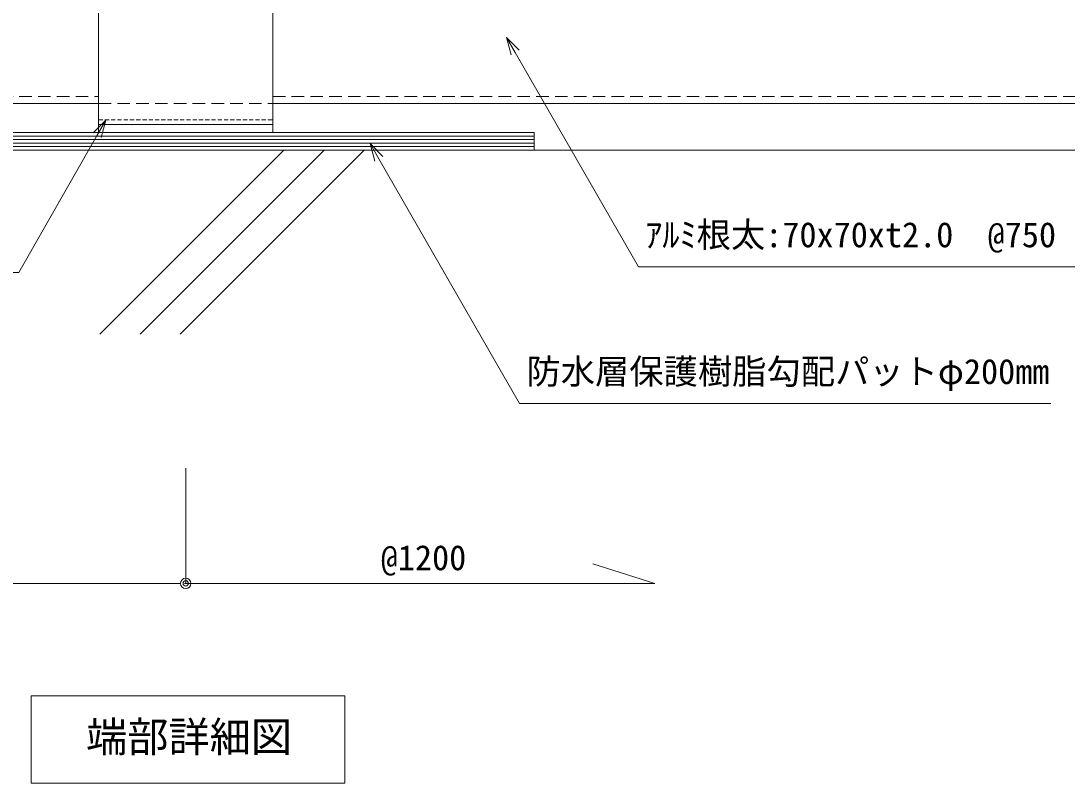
# Model space of a CAD drawing. Units: millimetres on the paper. Extents: x -401 to 401, y -279 to 279.
# Drawn here: x 212.3 to 312.3, y -139.8 to -67 of the extents above; entities that cross this region are included whole.
import ezdxf
from ezdxf.enums import TextEntityAlignment as Align

# ---------------------------------------------------------------- set-up
doc = ezdxf.new("R2010")
doc.units = ezdxf.units.MM
doc.linetypes.add('DASHED1', pattern=[1.8, 1.2, -0.6])
for name, color, linetype, lineweight in [('0-4_A-B01-文字_タイトル室名', 2, 'Continuous', 9), ('0-5_A-E01-仕上太線', 4, 'Continuous', 9), ('0-6_A-C03-壁種別', 4, 'Continuous', 9), ('0-7_ｱﾙﾐ', 4, 'DASHED1', 9), ('0-8_0-A11-寸法_詳細', 5, 'Continuous', 9), ('0-9_0', 7, 'Continuous', 9), ('0-A_A-B03-文字_書込_小', 7, 'Continuous', 9), ('0-B_A-D09-金物_鋼材', 1, 'Continuous', 9)]:
    doc.layers.add(name, color=color, linetype=linetype, lineweight=lineweight)
doc.styles.add('ＭＳ ゴシック', font='')
doc.styles.get('ＭＳ ゴシック').set_extended_font_data('MS Gothic')

# ---------------------------------------------------------------- blocks, each defined once
blk = doc.blocks.new('_Dot')
at = {"layer": '0-9_0'}
blk.add_line((-0.5, 0), (-1, 0), dxfattribs=at)
for radius in [0.5, 0.25]:
    blk.add_circle((0, 0), radius, dxfattribs=at)
blk = doc.blocks.new('_Open30')
at = {"layer": '0-9_0'}
blk.add_line((0, 0), (-1, 0), dxfattribs=at)
blk.add_lwpolyline([(-1, 0.2679), (0, 0), (-1, -0.2679)], dxfattribs=at)
blk = doc.blocks.new('G$CBAEE64E2')
at = {"layer": '0-B_A-D09-金物_鋼材'}
for p, q in [((-100, 4), (100, 4)), ((-100, 3), (100, 3)), ((-100, 2), (100, 2)), ((-100, 1), (100, 1))]:
    blk.add_line(p, q, dxfattribs=at)
blk.add_lwpolyline([(-100, 0), (100, 0), (100, 5), (-100, 5)], close=True, dxfattribs=at)
blk = doc.blocks.new('AC-3-b')
at = {"layer": '0-9_0'}
for p, q in [((-15.488, 66.148), (-15.648, 65.987)), ((-15.348, 67.75), (-14.652, 67.75)), ((-14.352, 65.987), (-14.512, 66.148)), ((14.352, 65.987), (14.512, 66.148)), ((15.348, 67.75), (14.652, 67.75)), ((15.488, 66.148), (15.648, 65.987)), ((-17.25, 65.848), (-17.25, 65.152)), ((-15.648, 65.013), (-15.488, 64.852)), ((-15.348, 63.25), (-14.652, 63.25)), ((-14.512, 64.852), (-14.352, 65.013)), ((-12.75, 65.848), (-12.75, 65.152)), ((12.75, 65.848), (12.75, 65.152)), ((14.512, 64.852), (14.352, 65.013)), ((15.348, 63.25), (14.652, 63.25)), ((15.648, 65.013), (15.488, 64.852)), ((17.25, 65.848), (17.25, 65.152)), ((-25, 2.3), (25, 2.3))]:
    blk.add_line(p, q, dxfattribs=at)
at = {"layer": '0-9_0', "color": 4, "linetype": 'DASHED1'}
blk.add_line((-25, 3.7), (25, 3.7), dxfattribs=at)
at = {"layer": '0-9_0'}
blk.add_lwpolyline([(-25, 0), (25, 0), (25, 72.5), (-25, 72.5)], close=True, dxfattribs=at)
for centre in [(-15, 65.5), (15, 65.5)]:
    blk.add_circle(centre, 3.5, dxfattribs=at)
for centre, start, end in [((1.248, 65.5), 172.27975, 177.78308), ((-31.248, 65.5), 2.21692, 7.72025), ((31.248, 65.5), 172.27975, 177.78308), ((-1.248, 65.5), 2.21692, 7.72025), ((-15, 49.252), 92.21692, 97.72025), ((-15, 81.748), 262.27975, 267.78308), ((1.248, 65.5), 182.21692, 187.72025), ((-31.248, 65.5), 352.27975, 357.78308), ((-15, 49.252), 82.27975, 87.78308), ((-15, 81.748), 272.21692, 277.72025), ((15, 49.252), 92.21692, 97.72025), ((15, 81.748), 262.27975, 267.78308), ((31.248, 65.5), 182.21692, 187.72025), ((-1.248, 65.5), 352.27975, 357.78308), ((15, 49.252), 82.27975, 87.78308), ((15, 81.748), 272.21692, 277.72025)]:
    blk.add_arc(centre, 16.748, start, end, dxfattribs=at)

msp = doc.modelspace()

# ---------------------------------------------------------------- linework, layer by layer
at = {"layer": '0-4_A-B01-文字_タイトル室名'}
msp.add_lwpolyline([(213.24, -139.845), (243.24, -139.845), (243.24, -131.512), (213.24, -131.512)], close=True, dxfattribs=at)
at = {"layer": '0-5_A-E01-仕上太線'}
msp.add_line((174.573, -79.304), (326.631, -79.304), dxfattribs=at)
at = {"layer": '0-6_A-C03-壁種別'}
for p, q in [((219.819, -96.906), (237.421, -79.304)), ((223.661, -96.906), (241.263, -79.304)), ((227.502, -96.906), (245.104, -79.304))]:
    msp.add_line(p, q, dxfattribs=at)
at = {"layer": '0-7_ｱﾙﾐ'}
for p, q in [((177.906, -74.185), (219.692, -74.185)), ((219.692, -74.843), (236.359, -74.852)), ((236.359, -74.185), (326.239, -74.185))]:
    msp.add_line(p, q, dxfattribs=at)
at = {"layer": '0-7_ｱﾙﾐ', "color": 3, "linetype": 'Continuous'}
for p, q in [((177.906, -74.852), (219.692, -74.852)), ((236.359, -74.852), (326.239, -74.852)), ((236.359, -74.852), (326.239, -74.852))]:
    msp.add_line(p, q, dxfattribs=at)
at = {"layer": '0-8_0-A11-寸法_詳細'}
for p, q in [((228.026, -109.722), (228.026, -120.749)), ((179.026, -120.749), (227.026, -120.749))]:
    msp.add_line(p, q, dxfattribs=at)
msp.add_lwpolyline([(227.906, -120.749), (272.906, -120.749), (266.975, -118.887)], dxfattribs=at)
at = {"layer": '0-A_A-B03-文字_書込_小'}
for points in [[(259.55, -69.989), (271.334, -90.463), (326.843, -90.463)], [(219.565, -77.883), (212.056, -91.03), (197.483, -91.03)], [(246.493, -80.13), (259.969, -103.543), (310.795, -103.543)]]:
    msp.add_lwpolyline(points, dxfattribs=at)

# ---------------------------------------------------------------- block references
at = {"layer": '0-8_0-A11-寸法_詳細'}
msp.add_blockref('_Dot', (228.026, -120.749), dxfattribs=at)
at = {"layer": '0-9_0', "xscale": 0.3333333, "yscale": 0.3333333}
msp.add_blockref('G$CBAEE64E2', (228.026, -79.304), dxfattribs=at)
at = {"layer": '0-A_A-B03-文字_書込_小', "xscale": 1.666667, "yscale": 1.666667}
for p, rotation in [((258.718, -68.545), 119.92427), ((220.392, -76.436), 60.26569), ((245.661, -78.685), 119.92427)]:
    msp.add_blockref('_Open30', p, dxfattribs=dict(at, rotation=rotation))
at = {"layer": '0-B_A-D09-金物_鋼材', "xscale": 0.3333333, "yscale": 0.3333333}
msp.add_blockref('AC-3-b', (228.026, -77.637), dxfattribs=at)

# ---------------------------------------------------------------- texts
at = {"layer": '0-4_A-B01-文字_タイトル室名', "style": 'ＭＳ ゴシック'}
msp.add_text('端部詳細図', height=2.889, dxfattribs=at).set_placement((218.494, -137.734), align=Align.BOTTOM_LEFT)
at = {"layer": '0-8_0-A11-寸法_詳細', "style": 'ＭＳ ゴシック'}
msp.add_text('@1200', height=2.405, dxfattribs=at).set_placement((246.685, -120.212), align=Align.BOTTOM_LEFT)
at = {"layer": '0-A_A-B03-文字_書込_小', "style": 'ＭＳ ゴシック'}
for s, p in [('ｱﾙﾐ根太:70x70xt2.0\u3000@750', (271.986, -89.323)), ('防水層保護樹脂勾配パットφ200mm', (260.622, -102.404))]:
    msp.add_text(s, height=2.405, dxfattribs=at).set_placement(p, align=Align.BOTTOM_LEFT)

doc.saveas('drawing.dxf')
